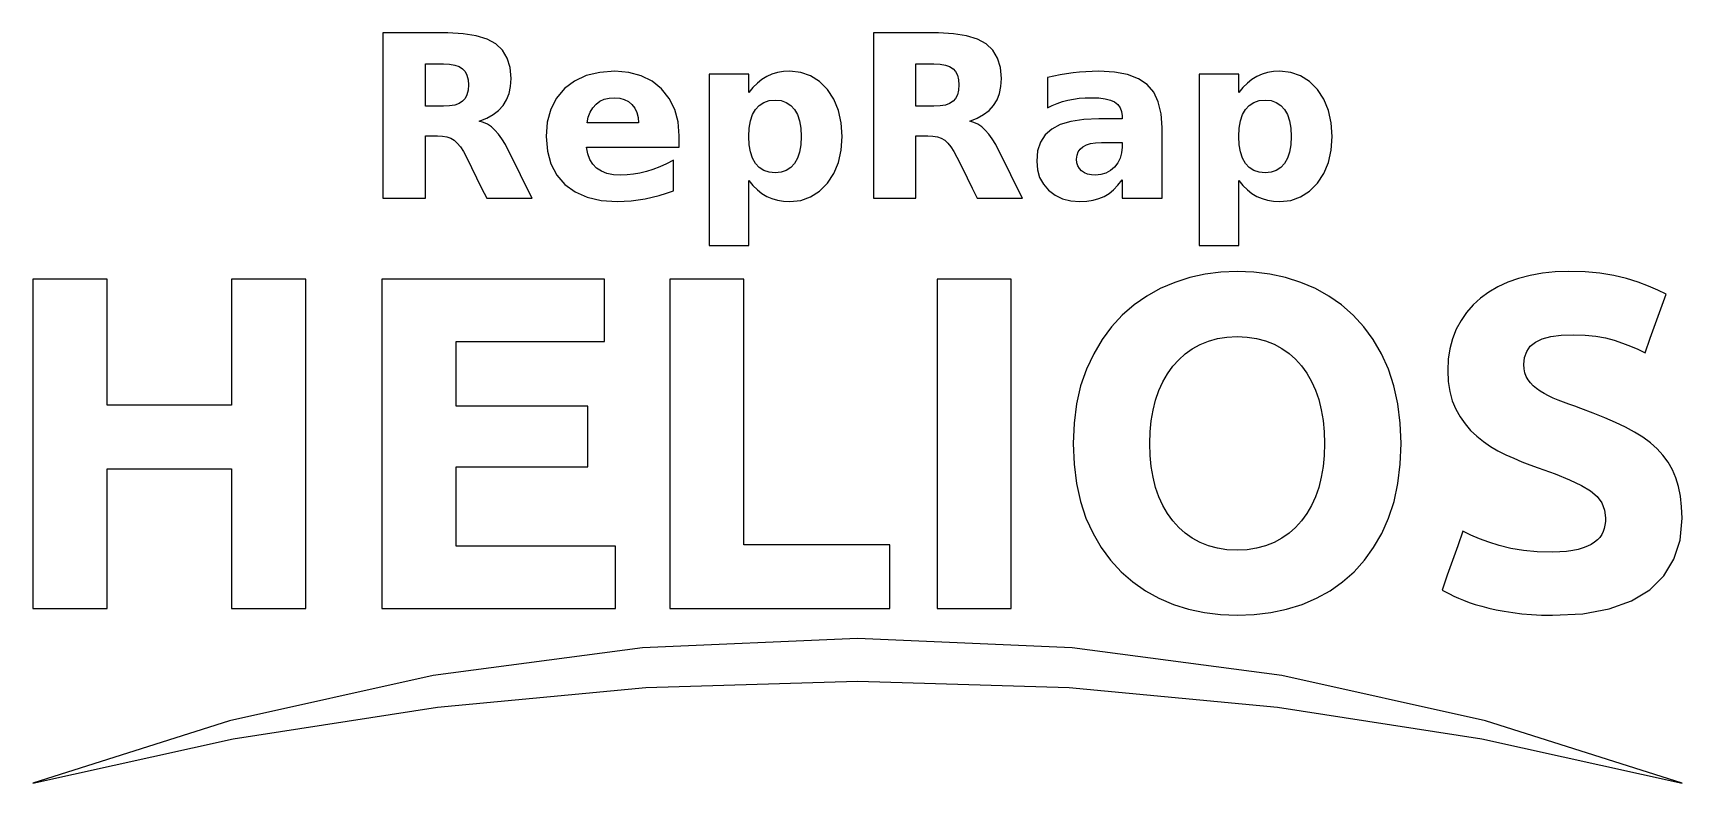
# Model space of a CAD drawing. Extents: x 2.17 to 7.24, y 5.94 to 8.24.
import ezdxf

# ---------------------------------------------------------------- set-up
doc = ezdxf.new("R2010")
doc.units = 0
doc.layers.add('Layer_1', color=7, linetype='CONTINUOUS')

msp = doc.modelspace()

# ---------------------------------------------------------------- linework, layer by layer
at = {"layer": 'Layer_1', "color": 7}
for points in [[(3.242014, 8.242566), (3.242014, 8.115483), (3.242014, 7.988399), (3.242014, 7.861316), (3.242014, 7.734233), (3.274826, 7.734233), (3.307639, 7.734233), (3.340451, 7.734233), (3.373264, 7.734233), (3.373264, 7.782323), (3.373264, 7.830413), (3.373264, 7.878504), (3.373264, 7.926594), (3.382465, 7.926594), (3.391667, 7.926594), (3.400868, 7.926594), (3.410069, 7.926594), (3.425296, 7.925733), (3.438955, 7.923139), (3.451019, 7.918801), (3.461458, 7.912706), (3.471026, 7.904216), (3.480509, 7.892707), (3.489929, 7.878176), (3.499306, 7.860622), (3.514844, 7.829025), (3.530382, 7.797428), (3.54592, 7.765831), (3.561458, 7.734233), (3.596354, 7.734233), (3.63125, 7.734233), (3.666146, 7.734233), (3.701042, 7.734233), (3.683247, 7.770344), (3.665451, 7.806456), (3.647656, 7.842567), (3.629861, 7.878678), (3.619, 7.899202), (3.608205, 7.916891), (3.597474, 7.931793), (3.586806, 7.943956), (3.575801, 7.953801), (3.564078, 7.961717), (3.551652, 7.967696), (3.538542, 7.971733), (3.561495, 7.980497), (3.581344, 7.991436), (3.598108, 8.004503), (3.611806, 8.01965), (3.622503, 8.036935), (3.630217, 8.056458), (3.634888, 8.078237), (3.636458, 8.102289), (3.633522, 8.136275), (3.624723, 8.165375), (3.610073, 8.189581), (3.589583, 8.208886), (3.562829, 8.223628), (3.529377, 8.234152), (3.489222, 8.240464), (3.442361, 8.242567), (3.392274, 8.242567), (3.342187, 8.242567), (3.292101, 8.242567), (3.242014, 8.242566)], [(4.751042, 8.242566), (4.751042, 8.115483), (4.751042, 7.988399), (4.751042, 7.861316), (4.751042, 7.734233), (4.783767, 7.734233), (4.816493, 7.734233), (4.849219, 7.734233), (4.881944, 7.734233), (4.881944, 7.782323), (4.881944, 7.830413), (4.881944, 7.878504), (4.881944, 7.926594), (4.891233, 7.926594), (4.900521, 7.926594), (4.909809, 7.926594), (4.919097, 7.926594), (4.934324, 7.925733), (4.947983, 7.923139), (4.960047, 7.918801), (4.970486, 7.912706), (4.980054, 7.904216), (4.989537, 7.892707), (4.998957, 7.878176), (5.008333, 7.860622), (5.023785, 7.829025), (5.039236, 7.797428), (5.054687, 7.765831), (5.070139, 7.734233), (5.105035, 7.734233), (5.139931, 7.734233), (5.174826, 7.734233), (5.209722, 7.734233), (5.191927, 7.770344), (5.174132, 7.806456), (5.156337, 7.842567), (5.138542, 7.878678), (5.127681, 7.899202), (5.116886, 7.916891), (5.106155, 7.931793), (5.095486, 7.943956), (5.084536, 7.953801), (5.072932, 7.961717), (5.060626, 7.967696), (5.047569, 7.971733), (5.070523, 7.980497), (5.090372, 7.991436), (5.107135, 8.004503), (5.120833, 8.01965), (5.131477, 8.036935), (5.139071, 8.056458), (5.143623, 8.078237), (5.145139, 8.102289), (5.142203, 8.136275), (5.133404, 8.165375), (5.118753, 8.189581), (5.098264, 8.208886), (5.07151, 8.223628), (5.038058, 8.234152), (4.997903, 8.240464), (4.951042, 8.242567), (4.901042, 8.242567), (4.851042, 8.242567), (4.801042, 8.242567), (4.751042, 8.242566)], [(3.373264, 8.147427), (3.386979, 8.147427), (3.400694, 8.147427), (3.41441, 8.147427), (3.428125, 8.147427), (3.447312, 8.146498), (3.463642, 8.143706), (3.477058, 8.139042), (3.4875, 8.132497), (3.495294, 8.123781), (3.500822, 8.112606), (3.504117, 8.098964), (3.505208, 8.082844), (3.504117, 8.066551), (3.500822, 8.052733), (3.495294, 8.041384), (3.4875, 8.032497), (3.477057, 8.0258), (3.463642, 8.021027), (3.447312, 8.01817), (3.428125, 8.017218), (3.41441, 8.017218), (3.400694, 8.017218), (3.386979, 8.017218), (3.373264, 8.017218), (3.373264, 8.049771), (3.373264, 8.082323), (3.373264, 8.114875), (3.373264, 8.147427)], [(3.955903, 8.124858), (3.90922, 8.121513), (3.867876, 8.111484), (3.831829, 8.094773), (3.801042, 8.071386), (3.776352, 8.042149), (3.758657, 8.007906), (3.748006, 7.968684), (3.744444, 7.924511), (3.748073, 7.87967), (3.758923, 7.840129), (3.776943, 7.805887), (3.802083, 7.776941), (3.833634, 7.753955), (3.870933, 7.737576), (3.913998, 7.727772), (3.962847, 7.724511), (3.984463, 7.725031), (4.006076, 7.726592), (4.027689, 7.729196), (4.049306, 7.732844), (4.070921, 7.73751), (4.092534, 7.74317), (4.114148, 7.74983), (4.135764, 7.757497), (4.135764, 7.780934), (4.135764, 7.804372), (4.135764, 7.827809), (4.135764, 7.851247), (4.11461, 7.840434), (4.093717, 7.831123), (4.073101, 7.82328), (4.052778, 7.816872), (4.032722, 7.811873), (4.0129, 7.808291), (3.993311, 7.806134), (3.973958, 7.805413), (3.951432, 7.806766), (3.931528, 7.810815), (3.914263, 7.817545), (3.899653, 7.826941), (3.887771, 7.838989), (3.878669, 7.853697), (3.872334, 7.871086), (3.86875, 7.891177), (3.940017, 7.891177), (4.011285, 7.891177), (4.082552, 7.891177), (4.153819, 7.891177), (4.153819, 7.899858), (4.153819, 7.908538), (4.153819, 7.917219), (4.153819, 7.925899), (4.150415, 7.968918), (4.140226, 8.007402), (4.123292, 8.041333), (4.099653, 8.070691), (4.070441, 8.094379), (4.036757, 8.111307), (3.998583, 8.121469), (3.955903, 8.124858)], [(4.49375, 8.124858), (4.474406, 8.123846), (4.456209, 8.120829), (4.43916, 8.115833), (4.423264, 8.108885), (4.408328, 8.099856), (4.394124, 8.088615), (4.380602, 8.075183), (4.367708, 8.05958), (4.367708, 8.073555), (4.367708, 8.087531), (4.367708, 8.101507), (4.367708, 8.115482), (4.33724, 8.115482), (4.306771, 8.115482), (4.276302, 8.115482), (4.245833, 8.115482), (4.245833, 7.983885), (4.245833, 7.852288), (4.245833, 7.720691), (4.245833, 7.589093), (4.276302, 7.589093), (4.306771, 7.589093), (4.33724, 7.589093), (4.367708, 7.589093), (4.367708, 7.63918), (4.367708, 7.689267), (4.367708, 7.739354), (4.367708, 7.789441), (4.380602, 7.773837), (4.394124, 7.760405), (4.408328, 7.749164), (4.423264, 7.740135), (4.43916, 7.733241), (4.456209, 7.728365), (4.474406, 7.725467), (4.49375, 7.72451), (4.527446, 7.727994), (4.558034, 7.73846), (4.585473, 7.755927), (4.609722, 7.780412), (4.62951, 7.810412), (4.643611, 7.844418), (4.652053, 7.882445), (4.654861, 7.92451), (4.652053, 7.966574), (4.643611, 8.004601), (4.62951, 8.038607), (4.609722, 8.068607), (4.585473, 8.093147), (4.558034, 8.110732), (4.527446, 8.121318), (4.49375, 8.124858)], [(4.881944, 8.147427), (4.895747, 8.147427), (4.909549, 8.147427), (4.923351, 8.147427), (4.937153, 8.147427), (4.956286, 8.146498), (4.972497, 8.143706), (4.985792, 8.139042), (4.996181, 8.132497), (5.004028, 8.123781), (5.009676, 8.112606), (5.01309, 8.098964), (5.014236, 8.082844), (5.01309, 8.066551), (5.009676, 8.052733), (5.004028, 8.041384), (4.996181, 8.032497), (4.985792, 8.0258), (4.972497, 8.021027), (4.956286, 8.01817), (4.937153, 8.017218), (4.923351, 8.017218), (4.909549, 8.017218), (4.895747, 8.017218), (4.881944, 8.017218), (4.881944, 8.049771), (4.881944, 8.082323), (4.881944, 8.114875), (4.881944, 8.147427)], [(5.444444, 8.124858), (5.42467, 8.124507), (5.404861, 8.123488), (5.385052, 8.121852), (5.365278, 8.11965), (5.34558, 8.11693), (5.325956, 8.11368), (5.306376, 8.109856), (5.286806, 8.105414), (5.286806, 8.08215), (5.286806, 8.058886), (5.286806, 8.035622), (5.286806, 8.012358), (5.30155, 8.019718), (5.316864, 8.026121), (5.332774, 8.031546), (5.349306, 8.035969), (5.366508, 8.039365), (5.384402, 8.041746), (5.402977, 8.043148), (5.422222, 8.043608), (5.444802, 8.042807), (5.464196, 8.040373), (5.480398, 8.036258), (5.493403, 8.030414), (5.503399, 8.022671), (5.510563, 8.012932), (5.514877, 8.001257), (5.516319, 7.987706), (5.516319, 7.985362), (5.516319, 7.983018), (5.516319, 7.980674), (5.516319, 7.978331), (5.498351, 7.978331), (5.480382, 7.978331), (5.462413, 7.978331), (5.444444, 7.978331), (5.398378, 7.976384), (5.358899, 7.970536), (5.325995, 7.960772), (5.299653, 7.947081), (5.279463, 7.929151), (5.26503, 7.906712), (5.256363, 7.879804), (5.253472, 7.84847), (5.25576, 7.8222), (5.26264, 7.798529), (5.274138, 7.777432), (5.290278, 7.758886), (5.310141, 7.743797), (5.332793, 7.73306), (5.358232, 7.726643), (5.386458, 7.724511), (5.407602, 7.725469), (5.427104, 7.728367), (5.444946, 7.733243), (5.461111, 7.740137), (5.476057, 7.749254), (5.490247, 7.76076), (5.503671, 7.774628), (5.516319, 7.790831), (5.516319, 7.776682), (5.516319, 7.762533), (5.516319, 7.748383), (5.516319, 7.734234), (5.547049, 7.734234), (5.577778, 7.734234), (5.608507, 7.734234), (5.639236, 7.734234), (5.639236, 7.788661), (5.639236, 7.843088), (5.639236, 7.897515), (5.639236, 7.951942), (5.636367, 7.994501), (5.627767, 8.030638), (5.613442, 8.060414), (5.593403, 8.083887), (5.56692, 8.101731), (5.533265, 8.114543), (5.492438, 8.122271), (5.444444, 8.124858)], [(6.001389, 8.124858), (5.982045, 8.123846), (5.963848, 8.120829), (5.946799, 8.115833), (5.930903, 8.108885), (5.915912, 8.099856), (5.901589, 8.088615), (5.887948, 8.075183), (5.875, 8.05958), (5.875, 8.073556), (5.875, 8.087531), (5.875, 8.101507), (5.875, 8.115483), (5.844531, 8.115483), (5.814062, 8.115483), (5.783594, 8.115483), (5.753125, 8.115483), (5.753125, 7.983886), (5.753125, 7.852288), (5.753125, 7.720691), (5.753125, 7.589094), (5.783594, 7.589094), (5.814062, 7.589094), (5.844531, 7.589094), (5.875, 7.589094), (5.875, 7.639181), (5.875, 7.689268), (5.875, 7.739354), (5.875, 7.789441), (5.887948, 7.773838), (5.901589, 7.760405), (5.915912, 7.749164), (5.930903, 7.740136), (5.946799, 7.733242), (5.963848, 7.728365), (5.982045, 7.725468), (6.001389, 7.72451), (6.03503, 7.727995), (6.065499, 7.738461), (6.092819, 7.755927), (6.117014, 7.780413), (6.136856, 7.810412), (6.151076, 7.844418), (6.159637, 7.882446), (6.1625, 7.92451), (6.159637, 7.966574), (6.151076, 8.004602), (6.136856, 8.038608), (6.117014, 8.068607), (6.092819, 8.093147), (6.065499, 8.110733), (6.03503, 8.121318), (6.001389, 8.124858)], [(3.955208, 8.043608), (3.970802, 8.042293), (3.984877, 8.038337), (3.997399, 8.031721), (4.008333, 8.022427), (4.017177, 8.010963), (4.023467, 7.997838), (4.027224, 7.983031), (4.028472, 7.966524), (3.988889, 7.966524), (3.949306, 7.966524), (3.909722, 7.966524), (3.870139, 7.966524), (3.873936, 7.984141), (3.879857, 7.999553), (3.887863, 8.012774), (3.897917, 8.023816), (3.909773, 8.03251), (3.923243, 8.038691), (3.938373, 8.042382), (3.955208, 8.043608)], [(4.448611, 8.036316), (4.467023, 8.034494), (4.483111, 8.029056), (4.496879, 8.020043), (4.508333, 8.007497), (4.517327, 7.991594), (4.523725, 7.972472), (4.527549, 7.950116), (4.528819, 7.924511), (4.527549, 7.898905), (4.523725, 7.876549), (4.517327, 7.857427), (4.508333, 7.841524), (4.496879, 7.828978), (4.483111, 7.819965), (4.467023, 7.814527), (4.448611, 7.812705), (4.430177, 7.814511), (4.414023, 7.819923), (4.400146, 7.828931), (4.388542, 7.841524), (4.379398, 7.857507), (4.37289, 7.876677), (4.369001, 7.899017), (4.367708, 7.924511), (4.369001, 7.950004), (4.37289, 7.972344), (4.379398, 7.991514), (4.388542, 8.007497), (4.400146, 8.02009), (4.414023, 8.029098), (4.430177, 8.03451), (4.448611, 8.036316)], [(5.95625, 8.036316), (5.974662, 8.034494), (5.990749, 8.029056), (6.004518, 8.020043), (6.015972, 8.007497), (6.024966, 7.991594), (6.031364, 7.972472), (6.035188, 7.950116), (6.036458, 7.924511), (6.035188, 7.898905), (6.031364, 7.876549), (6.024966, 7.857427), (6.015972, 7.841524), (6.004518, 7.828978), (5.990749, 7.819965), (5.974662, 7.814527), (5.95625, 7.812705), (5.937761, 7.814511), (5.921488, 7.819923), (5.907492, 7.828931), (5.895833, 7.841524), (5.886689, 7.857507), (5.880182, 7.876677), (5.876292, 7.899017), (5.875, 7.924511), (5.876292, 7.950004), (5.880182, 7.972344), (5.886689, 7.991514), (5.895833, 8.007497), (5.907492, 8.02009), (5.921488, 8.029098), (5.937761, 8.03451), (5.95625, 8.036316)], [(5.452778, 7.905761), (5.468663, 7.905761), (5.484549, 7.905761), (5.500434, 7.905761), (5.516319, 7.905761), (5.516319, 7.902288), (5.516319, 7.898816), (5.516319, 7.895344), (5.516319, 7.891872), (5.514832, 7.874092), (5.510386, 7.857862), (5.503004, 7.843186), (5.492708, 7.830066), (5.480265, 7.819272), (5.466439, 7.811569), (5.451251, 7.806951), (5.434722, 7.805413), (5.421691, 7.806247), (5.410173, 7.808734), (5.400165, 7.81286), (5.391667, 7.818608), (5.384923, 7.825767), (5.380155, 7.834153), (5.377324, 7.843795), (5.376389, 7.854719), (5.37757, 7.86656), (5.381129, 7.876881), (5.387093, 7.885669), (5.395487, 7.892914), (5.406273, 7.89856), (5.419409, 7.902572), (5.434906, 7.904967), (5.452778, 7.905761)], [(5.870139, 7.509233), (5.820328, 7.507124), (5.771755, 7.500803), (5.724371, 7.490277), (5.678125, 7.475552), (5.63376, 7.45666), (5.592086, 7.433604), (5.553154, 7.406349), (5.517014, 7.374858), (5.484065, 7.339265), (5.454677, 7.299736), (5.428853, 7.256275), (5.406597, 7.208886), (5.388735, 7.157574), (5.376049, 7.10234), (5.368482, 7.043174), (5.365972, 6.980066), (5.368401, 6.916916), (5.375718, 6.857629), (5.387971, 6.802269), (5.405208, 6.750899), (5.4268, 6.703604), (5.452068, 6.660385), (5.48099, 6.621191), (5.513542, 6.585969), (5.549351, 6.554738), (5.588072, 6.527579), (5.629719, 6.504528), (5.674306, 6.485622), (5.721083, 6.470897), (5.769305, 6.46037), (5.818985, 6.45405), (5.870139, 6.451941), (5.922648, 6.454049), (5.973434, 6.46037), (6.022486, 6.470896), (6.069792, 6.485622), (6.114612, 6.504528), (6.156223, 6.527579), (6.194636, 6.554738), (6.229861, 6.585969), (6.26175, 6.621191), (6.290119, 6.660385), (6.314922, 6.703604), (6.336111, 6.750899), (6.353026, 6.802269), (6.365064, 6.857629), (6.372261, 6.916916), (6.374653, 6.980066), (6.372222, 7.043174), (6.364901, 7.10234), (6.352647, 7.157574), (6.335417, 7.208886), (6.313831, 7.256275), (6.288562, 7.299736), (6.259637, 7.339265), (6.227083, 7.374858), (6.191273, 7.406349), (6.152552, 7.433604), (6.110905, 7.45666), (6.066319, 7.475552), (6.019491, 7.490277), (5.971157, 7.500803), (5.921359, 7.507124), (5.870139, 7.509233)], [(6.890972, 7.509233), (6.848958, 7.507912), (6.809157, 7.503946), (6.771549, 7.497329), (6.736111, 7.488052), (6.703025, 7.47629), (6.672489, 7.462232), (6.644511, 7.445893), (6.619097, 7.427288), (6.596326, 7.406491), (6.576282, 7.383577), (6.558983, 7.35856), (6.544444, 7.331455), (6.532923, 7.302455), (6.524674, 7.271735), (6.519713, 7.239278), (6.518056, 7.205066), (6.519632, 7.171309), (6.524342, 7.140218), (6.532159, 7.111777), (6.543056, 7.085969), (6.556383, 7.062389), (6.57152, 7.040643), (6.588484, 7.020726), (6.607292, 7.002636), (6.627675, 6.986197), (6.649349, 6.971235), (6.672304, 6.957736), (6.696528, 6.945691), (6.72136, 6.934677), (6.746169, 6.924286), (6.770984, 6.914528), (6.795833, 6.905413), (6.848684, 6.886736), (6.893189, 6.868713), (6.929294, 6.851333), (6.956944, 6.83458), (6.977379, 6.817078), (6.99191, 6.797466), (7.00059, 6.775751), (7.003472, 6.751941), (7.003019, 6.740461), (7.001656, 6.729482), (6.999378, 6.719056), (6.996181, 6.709233), (6.991781, 6.700088), (6.985909, 6.69163), (6.978575, 6.683815), (6.969792, 6.676594), (6.959526, 6.670028), (6.947725, 6.6642), (6.93437, 6.659101), (6.919445, 6.654719), (6.902701, 6.651151), (6.883887, 6.648539), (6.862974, 6.646932), (6.839931, 6.646386), (6.793523, 6.647627), (6.750837, 6.651345), (6.711899, 6.657532), (6.676736, 6.666177), (6.644805, 6.676399), (6.615535, 6.687296), (6.588914, 6.698831), (6.564931, 6.710969), (6.548872, 6.665657), (6.532813, 6.620344), (6.516754, 6.575032), (6.500695, 6.529719), (6.511511, 6.523759), (6.523492, 6.517587), (6.536662, 6.511232), (6.551042, 6.504719), (6.566747, 6.498207), (6.583889, 6.491851), (6.602489, 6.485679), (6.62257, 6.479719), (6.644187, 6.474148), (6.667374, 6.469088), (6.692117, 6.464482), (6.718403, 6.460275), (6.7463, 6.456707), (6.77587, 6.454094), (6.807089, 6.452488), (6.839931, 6.451942), (6.933768, 6.45687), (7.014979, 6.471622), (7.08358, 6.496152), (7.139584, 6.530414), (7.183061, 6.573457), (7.21409, 6.624402), (7.232693, 6.6833), (7.238889, 6.750206), (7.237741, 6.785387), (7.234266, 6.817835), (7.228415, 6.847546), (7.220139, 6.874511), (7.209363, 6.899285), (7.196076, 6.92242), (7.180324, 6.94391), (7.162153, 6.963747), (7.141553, 6.982183), (7.118483, 6.999456), (7.092943, 7.015542), (7.064931, 7.030414), (7.034393, 7.044699), (7.00129, 7.059054), (6.965631, 7.073499), (6.927431, 7.088053), (6.908834, 7.094604), (6.891063, 7.101084), (6.874114, 7.107471), (6.857986, 7.113747), (6.842727, 7.120143), (6.828384, 7.126905), (6.814953, 7.134032), (6.802431, 7.141525), (6.791068, 7.149431), (6.781104, 7.157797), (6.772516, 7.166621), (6.765278, 7.1759), (6.75952, 7.185964), (6.755395, 7.197139), (6.752913, 7.209414), (6.752083, 7.222775), (6.754314, 7.244667), (6.761013, 7.263537), (6.772187, 7.279387), (6.787847, 7.292219), (6.808634, 7.302115), (6.835183, 7.309165), (6.867491, 7.313385), (6.905555, 7.314789), (6.940791, 7.313704), (6.973365, 7.310481), (7.003285, 7.305157), (7.030555, 7.297774), (7.055933, 7.289085), (7.080153, 7.279791), (7.103185, 7.269854), (7.125, 7.259233), (7.141406, 7.304198), (7.157812, 7.349163), (7.174219, 7.394129), (7.190625, 7.439094), (7.164899, 7.451968), (7.135927, 7.464307), (7.103662, 7.476105), (7.068055, 7.487358), (7.029005, 7.49695), (6.986458, 7.503783), (6.940438, 7.507872), (6.890972, 7.509233)], [(2.165625, 7.485969), (2.165625, 7.232583), (2.165625, 6.979198), (2.165625, 6.725813), (2.165625, 6.472427), (2.222656, 6.472427), (2.279687, 6.472427), (2.336719, 6.472427), (2.39375, 6.472427), (2.39375, 6.579893), (2.39375, 6.687358), (2.39375, 6.794823), (2.39375, 6.902288), (2.489497, 6.902288), (2.585243, 6.902288), (2.68099, 6.902288), (2.776736, 6.902288), (2.776736, 6.794823), (2.776736, 6.687358), (2.776736, 6.579893), (2.776736, 6.472427), (2.833767, 6.472427), (2.890799, 6.472427), (2.94783, 6.472427), (3.004861, 6.472427), (3.004861, 6.725813), (3.004861, 6.979198), (3.004861, 7.232583), (3.004861, 7.485969), (2.94783, 7.485969), (2.890799, 7.485969), (2.833767, 7.485969), (2.776736, 7.485969), (2.776736, 7.389094), (2.776736, 7.292219), (2.776736, 7.195344), (2.776736, 7.098469), (2.68099, 7.098469), (2.585243, 7.098469), (2.489497, 7.098469), (2.39375, 7.098469), (2.39375, 7.195344), (2.39375, 7.292219), (2.39375, 7.389094), (2.39375, 7.485969), (2.336719, 7.485969), (2.279687, 7.485969), (2.222656, 7.485969), (2.165625, 7.485969)], [(3.239236, 7.485969), (3.239236, 7.232583), (3.239236, 6.979198), (3.239236, 6.725813), (3.239236, 6.472427), (3.41875, 6.472427), (3.598264, 6.472427), (3.777778, 6.472427), (3.957292, 6.472427), (3.957292, 6.520344), (3.957292, 6.568261), (3.957292, 6.616177), (3.957292, 6.664094), (3.834809, 6.664094), (3.712326, 6.664094), (3.589844, 6.664094), (3.467361, 6.664094), (3.467361, 6.725118), (3.467361, 6.786143), (3.467361, 6.847167), (3.467361, 6.908191), (3.568663, 6.908191), (3.669965, 6.908191), (3.771267, 6.908191), (3.872569, 6.908191), (3.872569, 6.954979), (3.872569, 7.001768), (3.872569, 7.048556), (3.872569, 7.095344), (3.771267, 7.095344), (3.669965, 7.095344), (3.568663, 7.095344), (3.467361, 7.095344), (3.467361, 7.145083), (3.467361, 7.194823), (3.467361, 7.244563), (3.467361, 7.294302), (3.581424, 7.294302), (3.695486, 7.294302), (3.809549, 7.294302), (3.923611, 7.294302), (3.923611, 7.342219), (3.923611, 7.390136), (3.923611, 7.438052), (3.923611, 7.485969), (3.752517, 7.485969), (3.581424, 7.485969), (3.41033, 7.485969), (3.239236, 7.485969)], [(4.124653, 7.485969), (4.124653, 7.232583), (4.124653, 6.979198), (4.124653, 6.725813), (4.124653, 6.472427), (4.293924, 6.472427), (4.463194, 6.472427), (4.632465, 6.472427), (4.801736, 6.472427), (4.801736, 6.521472), (4.801736, 6.570518), (4.801736, 6.619563), (4.801736, 6.668608), (4.689497, 6.668608), (4.577257, 6.668608), (4.465017, 6.668608), (4.352778, 6.668608), (4.352778, 6.872948), (4.352778, 7.077288), (4.352778, 7.281629), (4.352778, 7.485969), (4.295747, 7.485969), (4.238715, 7.485969), (4.181684, 7.485969), (4.124653, 7.485969)], [(4.947222, 7.485969), (4.947222, 7.232583), (4.947222, 6.979198), (4.947222, 6.725813), (4.947222, 6.472427), (5.004167, 6.472427), (5.061111, 6.472427), (5.118056, 6.472427), (5.175, 6.472427), (5.175, 6.725813), (5.175, 6.979198), (5.175, 7.232583), (5.175, 7.485969), (5.118056, 7.485969), (5.061111, 7.485969), (5.004167, 7.485969), (4.947222, 7.485969)], [(5.870139, 7.308886), (5.900833, 7.307442), (5.930016, 7.303099), (5.957646, 7.295832), (5.983681, 7.285622), (6.007885, 7.272674), (6.030063, 7.25723), (6.05023, 7.239315), (6.068403, 7.218955), (6.084597, 7.196284), (6.098807, 7.171423), (6.111009, 7.144373), (6.121181, 7.115136), (6.129147, 7.083963), (6.134782, 7.051087), (6.13813, 7.016467), (6.139236, 6.980066), (6.13813, 6.943665), (6.134782, 6.909051), (6.129147, 6.876265), (6.121181, 6.845344), (6.111009, 6.816413), (6.098807, 6.789576), (6.084597, 6.764841), (6.068403, 6.742219), (6.05023, 6.721921), (6.030063, 6.704128), (6.007885, 6.688801), (5.983681, 6.675899), (5.957646, 6.665628), (5.930016, 6.658243), (5.900833, 6.653783), (5.870139, 6.652288), (5.838921, 6.653783), (5.809552, 6.658243), (5.782004, 6.665628), (5.75625, 6.675899), (5.732355, 6.688801), (5.710393, 6.704128), (5.690353, 6.721921), (5.672222, 6.742219), (5.656025, 6.764841), (5.641811, 6.789576), (5.629609, 6.816413), (5.619444, 6.845344), (5.611484, 6.876265), (5.605848, 6.909051), (5.602497, 6.943665), (5.601389, 6.980066), (5.602497, 7.015833), (5.605848, 7.050018), (5.611484, 7.082647), (5.619444, 7.113747), (5.629609, 7.142993), (5.641812, 7.170046), (5.656025, 7.194904), (5.672222, 7.217566), (5.690353, 7.237959), (5.710393, 7.255998), (5.732355, 7.271662), (5.75625, 7.284927), (5.782004, 7.295454), (5.809552, 7.302935), (5.838921, 7.307403), (5.870139, 7.308886)], [(4.702083, 6.381108), (4.041238, 6.352071), (3.39662, 6.266612), (2.770619, 6.127202), (2.165625, 5.936316), (2.781267, 6.071637), (3.409986, 6.169824), (4.050639, 6.229643), (4.702083, 6.249858), (5.353582, 6.229643), (5.994354, 6.169824), (6.623193, 6.071637), (7.238889, 5.936316), (6.633841, 6.127202), (6.00772, 6.266612), (5.362983, 6.352071), (4.702083, 6.381108)]]:
    msp.add_lwpolyline(points, dxfattribs=at)

doc.saveas('drawing.dxf')
